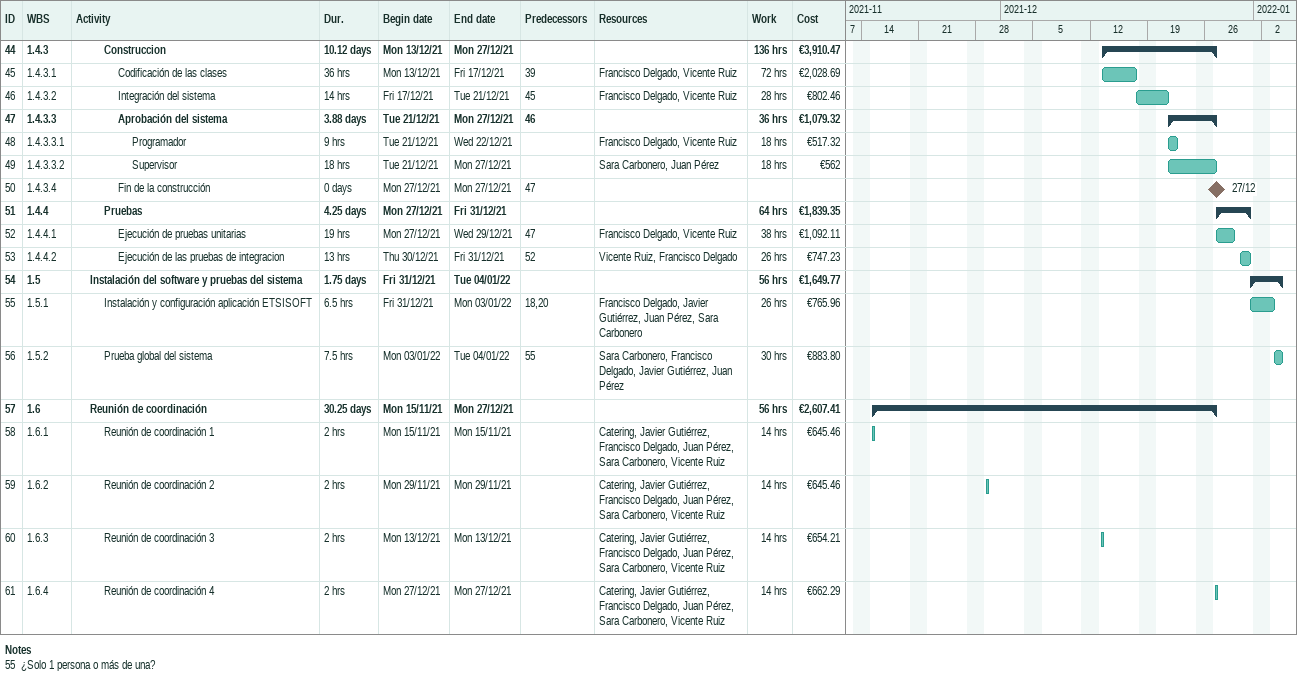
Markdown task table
| ID | WBS | Task | Duration | Start | Finish | Predecessors | Resources | Work (h) | Cost (€) |
|---|---|---|---|---|---|---|---|---|---|
| 44 | 1.4.3 | **Construccion** | 10.12d | 2021-12-13 | 2021-12-27 |  |  | 136 | 3910.47 |
| 45 | 1.4.3.1 | Codificación de las clases | 36h | 2021-12-13 | 2021-12-17 | 39 | Francisco Delgado, Vicente Ruiz | 72 | 2028.69 |
| 46 | 1.4.3.2 | Integración del sistema | 14h | 2021-12-17 | 2021-12-21 | 45 | Francisco Delgado, Vicente Ruiz | 28 | 802.46 |
| 47 | 1.4.3.3 | **Aprobación del sistema** | 3.88d | 2021-12-21 | 2021-12-27 | 46 |  | 36 | 1079.32 |
| 48 | 1.4.3.3.1 | Programador | 9h | 2021-12-21 | 2021-12-22 |  | Francisco Delgado, Vicente Ruiz | 18 | 517.32 |
| 49 | 1.4.3.3.2 | Supervisor | 18h | 2021-12-21 | 2021-12-27 |  | Sara Carbonero, Juan Pérez | 18 | 562 |
| 50 | 1.4.3.4 | Fin de la construcción | 0d | 2021-12-27 | 2021-12-27 | 47 |  |  |  |
| 51 | 1.4.4 | **Pruebas** | 4.25d | 2021-12-27 | 2021-12-31 |  |  | 64 | 1839.35 |
| 52 | 1.4.4.1 | Ejecución de pruebas unitarias | 19h | 2021-12-27 | 2021-12-29 | 47 | Francisco Delgado, Vicente Ruiz | 38 | 1092.11 |
| 53 | 1.4.4.2 | Ejecución de las pruebas de integracion | 13h | 2021-12-30 | 2021-12-31 | 52 | Vicente Ruiz, Francisco Delgado | 26 | 747.23 |
| 54 | 1.5 | **Instalación del software y pruebas del sistema** | 1.75d | 2021-12-31 | 2022-01-04 |  |  | 56 | 1649.77 |
| 55 | 1.5.1 | Instalación y configuración aplicación ETSISOFT | 6.5h | 2021-12-31 | 2022-01-03 | 18, 20 | Francisco Delgado, Javier Gutiérrez, Juan Pérez, Sara Carbonero | 26 | 765.96 |
| 56 | 1.5.2 | Prueba global del sistema | 7.5h | 2022-01-03 | 2022-01-04 | 55 | Sara Carbonero, Francisco Delgado, Javier Gutiérrez, Juan Pérez | 30 | 883.80 |
| 57 | 1.6 | **Reunión de coordinación** | 30.25d | 2021-11-15 | 2021-12-27 |  |  | 56 | 2607.41 |
| 58 | 1.6.1 | Reunión de coordinación 1 | 2h | 2021-11-15 | 2021-11-15 |  | Catering, Javier Gutiérrez, Francisco Delgado, Juan Pérez, Sara Carbonero, Vicente Ruiz | 14 | 645.46 |
| 59 | 1.6.2 | Reunión de coordinación 2 | 2h | 2021-11-29 | 2021-11-29 |  | Catering, Javier Gutiérrez, Francisco Delgado, Juan Pérez, Sara Carbonero, Vicente Ruiz | 14 | 645.46 |
| 60 | 1.6.3 | Reunión de coordinación 3 | 2h | 2021-12-13 | 2021-12-13 |  | Catering, Javier Gutiérrez, Francisco Delgado, Juan Pérez, Sara Carbonero, Vicente Ruiz | 14 | 654.21 |
| 61 | 1.6.4 | Reunión de coordinación 4 | 2h | 2021-12-27 | 2021-12-27 |  | Catering, Javier Gutiérrez, Francisco Delgado, Juan Pérez, Sara Carbonero, Vicente Ruiz | 14 | 662.29 |

Notes
- 55: ¿Solo 1 persona o más de una?
